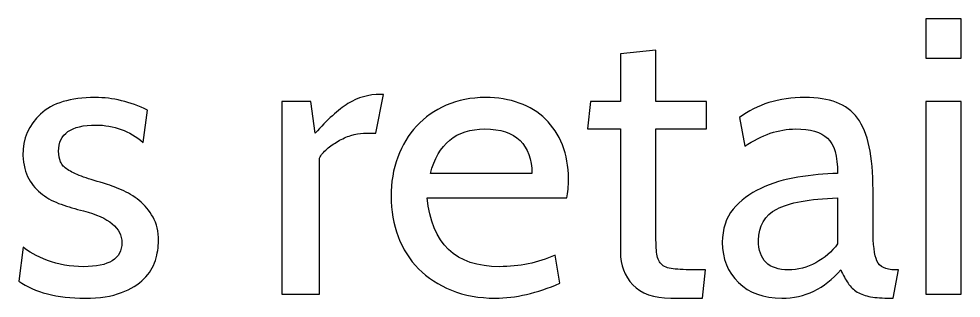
# Model space of a CAD drawing. Header units: centimetres. Extents: x -24 to 24.1, y -20.7 to 0.5.
# Drawn here: x 9.038 to 11.066, y -3.618 to -3.017 of the extents above; entities that cross this region are included whole.
import ezdxf

# ---------------------------------------------------------------- set-up
doc = ezdxf.new("R2010")
doc.units = ezdxf.units.CM
doc.header["$MEASUREMENT"] = 0
doc.layers.add('Layer 1', color=7, linetype='Continuous')

msp = doc.modelspace()

# ---------------------------------------------------------------- linework, layer by layer
at = {"layer": 'Layer 1', "color": 250}
for points, knots in [([(11.06615, -3.10176), (11.06615, -3.10176), (10.98995, -3.10176), (10.98995, -3.10176), (10.98995, -3.10176), (10.98995, -3.10176), (10.98995, -3.01709), (10.98995, -3.01709), (10.98995, -3.01709), (10.98995, -3.01709), (11.06615, -3.01709), (11.06615, -3.01709), (11.06615, -3.01709), (11.06615, -3.01709), (11.06615, -3.10176), (11.06615, -3.10176)], [0, 0, 0, 0, 0.2, 0.2, 0.2, 0.2, 0.4, 0.4, 0.4, 0.4, 0.6, 0.6, 0.6, 0.6, 1, 1, 1, 1]), ([(10.51581, -3.55727), (10.51581, -3.55727), (10.50988, -3.61823), (10.50988, -3.61823), (10.50988, -3.61823), (10.50988, -3.61823), (10.4413, -3.61823), (10.4413, -3.61823), (10.4413, -3.61823), (10.40462, -3.61823), (10.37738, -3.60863), (10.3596, -3.58944), (10.3596, -3.58944), (10.34182, -3.57025), (10.33293, -3.54682), (10.33293, -3.51917), (10.33293, -3.51917), (10.33293, -3.51917), (10.33293, -3.25416), (10.33293, -3.25416), (10.33293, -3.25416), (10.33293, -3.25416), (10.26181, -3.25416), (10.26181, -3.25416), (10.26181, -3.25416), (10.26181, -3.25416), (10.26858, -3.19489), (10.26858, -3.19489), (10.26858, -3.19489), (10.26858, -3.19489), (10.33293, -3.19489), (10.33293, -3.19489), (10.33293, -3.19489), (10.33293, -3.19489), (10.33293, -3.09244), (10.33293, -3.09244), (10.33293, -3.09244), (10.33293, -3.09244), (10.40913, -3.08482), (10.40913, -3.08482), (10.40913, -3.08482), (10.40913, -3.08482), (10.40913, -3.19489), (10.40913, -3.19489), (10.40913, -3.19489), (10.40913, -3.19489), (10.51835, -3.19489), (10.51835, -3.19489), (10.51835, -3.19489), (10.51835, -3.19489), (10.51835, -3.25416), (10.51835, -3.25416), (10.51835, -3.25416), (10.51835, -3.25416), (10.40913, -3.25416), (10.40913, -3.25416), (10.40913, -3.25416), (10.40913, -3.25416), (10.40913, -3.4726), (10.40913, -3.4726), (10.40913, -3.4726), (10.40913, -3.49236), (10.4097, -3.50788), (10.41082, -3.51917), (10.41082, -3.51917), (10.41195, -3.53046), (10.4152, -3.53892), (10.42056, -3.54457), (10.42056, -3.54457), (10.42592, -3.55021), (10.43453, -3.55374), (10.44638, -3.55515), (10.44638, -3.55515), (10.45824, -3.55656), (10.47489, -3.55727), (10.49634, -3.55727), (10.49634, -3.55727), (10.49634, -3.55727), (10.51581, -3.55727), (10.51581, -3.55727)], [0, 0, 0, 0, 0.047619, 0.047619, 0.047619, 0.0476191, 0.0952381, 0.0952381, 0.0952381, 0.0952381, 0.1428571, 0.1428571, 0.1428571, 0.1428572, 0.1904762, 0.1904762, 0.1904762, 0.1904762, 0.2380952, 0.2380952, 0.2380952, 0.2380952, 0.2857143, 0.2857143, 0.2857143, 0.2857143, 0.3333333, 0.3333333, 0.3333333, 0.3333333, 0.3809524, 0.3809524, 0.3809524, 0.3809524, 0.4285714, 0.4285714, 0.4285714, 0.4285714, 0.4761905, 0.4761905, 0.4761905, 0.4761905, 0.5238095, 0.5238095, 0.5238095, 0.5238095, 0.5714286, 0.5714286, 0.5714286, 0.5714286, 0.6190476, 0.6190476, 0.6190476, 0.6190476, 0.6666667, 0.6666667, 0.6666667, 0.6666667, 0.7142857, 0.7142857, 0.7142857, 0.7142857, 0.7619048, 0.7619048, 0.7619048, 0.7619048, 0.8095238, 0.8095238, 0.8095238, 0.8095238, 0.8571429, 0.8571429, 0.8571429, 0.8571429, 0.9047619, 0.9047619, 0.9047619, 0.9047619, 1, 1, 1, 1]), ([(9.82323, -3.17965), (9.82323, -3.17965), (9.8063, -3.26347), (9.8063, -3.26347), (9.8063, -3.26347), (9.8063, -3.26347), (9.78005, -3.26347), (9.78005, -3.26347), (9.78005, -3.26347), (9.77159, -3.26347), (9.76256, -3.26502), (9.75296, -3.26813), (9.75296, -3.26813), (9.74337, -3.27123), (9.73419, -3.27533), (9.72544, -3.28041), (9.72544, -3.28041), (9.7167, -3.28549), (9.70865, -3.29113), (9.70131, -3.29734), (9.70131, -3.29734), (9.69398, -3.30355), (9.68861, -3.31004), (9.68523, -3.31681), (9.68523, -3.31681), (9.68523, -3.31681), (9.68523, -3.60976), (9.68523, -3.60976), (9.68523, -3.60976), (9.68523, -3.60976), (9.60395, -3.60976), (9.60395, -3.60976), (9.60395, -3.60976), (9.60395, -3.60976), (9.60395, -3.19489), (9.60395, -3.19489), (9.60395, -3.19489), (9.60395, -3.19489), (9.6666, -3.19489), (9.6666, -3.19489), (9.6666, -3.19489), (9.6666, -3.19489), (9.67591, -3.26347), (9.67591, -3.26347), (9.67591, -3.26347), (9.70188, -3.23412), (9.72544, -3.21281), (9.74661, -3.19955), (9.74661, -3.19955), (9.76778, -3.18628), (9.79106, -3.17965), (9.81646, -3.17965), (9.81646, -3.17965), (9.81646, -3.17965), (9.82323, -3.17965), (9.82323, -3.17965)], [0, 0, 0, 0, 0.0666667, 0.0666667, 0.0666667, 0.0666667, 0.1333333, 0.1333333, 0.1333333, 0.1333333, 0.2, 0.2, 0.2, 0.2, 0.2666667, 0.2666667, 0.2666667, 0.2666667, 0.3333333, 0.3333333, 0.3333333, 0.3333333, 0.4, 0.4, 0.4, 0.4, 0.4666667, 0.4666667, 0.4666667, 0.4666667, 0.5333333, 0.5333333, 0.5333333, 0.5333333, 0.6, 0.6, 0.6, 0.6, 0.6666667, 0.6666667, 0.6666667, 0.6666667, 0.7333333, 0.7333333, 0.7333333, 0.7333333, 0.8, 0.8, 0.8, 0.8, 0.8666667, 0.8666667, 0.8666667, 0.8666667, 1, 1, 1, 1]), ([(9.18061, -3.61823), (9.12022, -3.61823), (9.0728, -3.60609), (9.03837, -3.58182), (9.03837, -3.58182), (9.03837, -3.58182), (9.04769, -3.50816), (9.04769, -3.50816), (9.04769, -3.50816), (9.05898, -3.51832), (9.07633, -3.52792), (9.09976, -3.53695), (9.09976, -3.53695), (9.12318, -3.54598), (9.149, -3.55049), (9.17723, -3.55049), (9.17723, -3.55049), (9.23254, -3.55049), (9.2602, -3.53328), (9.2602, -3.49885), (9.2602, -3.49885), (9.2602, -3.4678), (9.23254, -3.44494), (9.17723, -3.43027), (9.17723, -3.43027), (9.16029, -3.42631), (9.14435, -3.42166), (9.12939, -3.4163), (9.12939, -3.4163), (9.11443, -3.41093), (9.10103, -3.40388), (9.08917, -3.39513), (9.08917, -3.39513), (9.07732, -3.38638), (9.06758, -3.37523), (9.05996, -3.36169), (9.05996, -3.36169), (9.05234, -3.34814), (9.04797, -3.33121), (9.04684, -3.31089), (9.04684, -3.31089), (9.04684, -3.27533), (9.05954, -3.24569), (9.08494, -3.22199), (9.08494, -3.22199), (9.11034, -3.19828), (9.14957, -3.18642), (9.20263, -3.18642), (9.20263, -3.18642), (9.24045, -3.18642), (9.27798, -3.19546), (9.31523, -3.21352), (9.31523, -3.21352), (9.31523, -3.21352), (9.30592, -3.28295), (9.30592, -3.28295), (9.30592, -3.28295), (9.27657, -3.25811), (9.2427, -3.24569), (9.20432, -3.24569), (9.20432, -3.24569), (9.1507, -3.24569), (9.12389, -3.26446), (9.12389, -3.302), (9.12389, -3.302), (9.12389, -3.31103), (9.1253, -3.31879), (9.12812, -3.325), (9.12812, -3.325), (9.13094, -3.33121), (9.13602, -3.33685), (9.14336, -3.34165), (9.14336, -3.34165), (9.1507, -3.34645), (9.16058, -3.3511), (9.17299, -3.35576), (9.17299, -3.35576), (9.18541, -3.36027), (9.20122, -3.36535), (9.22041, -3.371), (9.22041, -3.371), (9.23226, -3.37439), (9.2451, -3.37904), (9.25893, -3.38497), (9.25893, -3.38497), (9.27276, -3.3909), (9.2856, -3.39866), (9.29745, -3.40825), (9.29745, -3.40825), (9.30931, -3.41785), (9.31919, -3.4297), (9.32709, -3.44381), (9.32709, -3.44381), (9.33499, -3.45792), (9.33894, -3.47486), (9.33894, -3.49461), (9.33894, -3.49461), (9.33894, -3.50816), (9.33668, -3.52227), (9.33217, -3.53695), (9.33217, -3.53695), (9.32765, -3.55162), (9.31947, -3.56489), (9.30761, -3.57674), (9.30761, -3.57674), (9.29576, -3.58859), (9.27953, -3.59847), (9.25893, -3.60637), (9.25893, -3.60637), (9.23833, -3.61428), (9.21222, -3.61823), (9.18061, -3.61823)], [0, 0, 0, 0, 0.0344828, 0.0344828, 0.0344828, 0.0344828, 0.0689655, 0.0689655, 0.0689655, 0.0689655, 0.1034483, 0.1034483, 0.1034483, 0.1034483, 0.137931, 0.137931, 0.137931, 0.137931, 0.1724138, 0.1724138, 0.1724138, 0.1724138, 0.2068966, 0.2068966, 0.2068966, 0.2068966, 0.2413793, 0.2413793, 0.2413793, 0.2413793, 0.2758621, 0.2758621, 0.2758621, 0.2758621, 0.3103448, 0.3103448, 0.3103448, 0.3103448, 0.3448276, 0.3448276, 0.3448276, 0.3448276, 0.3793103, 0.3793103, 0.3793103, 0.3793104, 0.4137931, 0.4137931, 0.4137931, 0.4137931, 0.4482759, 0.4482759, 0.4482759, 0.4482759, 0.4827586, 0.4827586, 0.4827586, 0.4827586, 0.5172414, 0.5172414, 0.5172414, 0.5172414, 0.5517241, 0.5517241, 0.5517241, 0.5517241, 0.5862069, 0.5862069, 0.5862069, 0.5862069, 0.6206897, 0.6206897, 0.6206897, 0.6206897, 0.6551724, 0.6551724, 0.6551724, 0.6551724, 0.6896552, 0.6896552, 0.6896552, 0.6896552, 0.7241379, 0.7241379, 0.7241379, 0.7241379, 0.7586207, 0.7586207, 0.7586207, 0.7586207, 0.7931034, 0.7931034, 0.7931034, 0.7931035, 0.8275862, 0.8275862, 0.8275862, 0.8275862, 0.862069, 0.862069, 0.862069, 0.862069, 0.8965517, 0.8965517, 0.8965517, 0.8965517, 0.9310345, 0.9310345, 0.9310345, 0.9310345, 1, 1, 1, 1]), ([(10.21778, -3.40233), (10.21778, -3.40233), (9.91721, -3.40233), (9.91721, -3.40233), (9.91721, -3.40233), (9.92624, -3.5011), (9.97817, -3.55049), (10.073, -3.55049), (10.073, -3.55049), (10.11533, -3.55049), (10.15512, -3.54231), (10.19238, -3.52594), (10.19238, -3.52594), (10.19238, -3.52594), (10.20254, -3.58605), (10.20254, -3.58605), (10.20254, -3.58605), (10.15343, -3.6075), (10.10715, -3.61823), (10.06368, -3.61823), (10.06368, -3.61823), (10.02869, -3.61823), (9.99722, -3.61258), (9.96928, -3.60129), (9.96928, -3.60129), (9.94134, -3.59), (9.91777, -3.57462), (9.89858, -3.55515), (9.89858, -3.55515), (9.87939, -3.53568), (9.86472, -3.51253), (9.85456, -3.48572), (9.85456, -3.48572), (9.8444, -3.45891), (9.83932, -3.42998), (9.83932, -3.39894), (9.83932, -3.39894), (9.83932, -3.36902), (9.84411, -3.34108), (9.85371, -3.31512), (9.85371, -3.31512), (9.86331, -3.28915), (9.87685, -3.26672), (9.89435, -3.24781), (9.89435, -3.24781), (9.91185, -3.2289), (9.93316, -3.21394), (9.95827, -3.20294), (9.95827, -3.20294), (9.98339, -3.19193), (10.01147, -3.18642), (10.04252, -3.18642), (10.04252, -3.18642), (10.06905, -3.18642), (10.09332, -3.19038), (10.11533, -3.19828), (10.11533, -3.19828), (10.13734, -3.20618), (10.15611, -3.21775), (10.17163, -3.23299), (10.17163, -3.23299), (10.18716, -3.24823), (10.19929, -3.26672), (10.20804, -3.28845), (10.20804, -3.28845), (10.21679, -3.31018), (10.22116, -3.33459), (10.22116, -3.36169), (10.22116, -3.36169), (10.22116, -3.37749), (10.22004, -3.39104), (10.21778, -3.40233)], [0, 0, 0, 0, 0.0526316, 0.0526316, 0.0526316, 0.0526316, 0.1052632, 0.1052632, 0.1052632, 0.1052632, 0.1578947, 0.1578947, 0.1578947, 0.1578947, 0.2105263, 0.2105263, 0.2105263, 0.2105263, 0.2631579, 0.2631579, 0.2631579, 0.2631579, 0.3157895, 0.3157895, 0.3157895, 0.3157895, 0.3684211, 0.3684211, 0.3684211, 0.3684211, 0.4210526, 0.4210526, 0.4210526, 0.4210526, 0.4736842, 0.4736842, 0.4736842, 0.4736842, 0.5263158, 0.5263158, 0.5263158, 0.5263158, 0.5789474, 0.5789474, 0.5789474, 0.5789474, 0.6315789, 0.6315789, 0.6315789, 0.631579, 0.6842105, 0.6842105, 0.6842105, 0.6842105, 0.7368421, 0.7368421, 0.7368421, 0.7368421, 0.7894737, 0.7894737, 0.7894737, 0.7894737, 0.8421053, 0.8421053, 0.8421053, 0.8421053, 0.8947368, 0.8947368, 0.8947368, 0.8947369, 1, 1, 1, 1]), ([(10.93153, -3.55727), (10.93153, -3.55727), (10.91967, -3.61823), (10.91967, -3.61823), (10.91967, -3.61823), (10.91967, -3.61823), (10.91375, -3.61823), (10.91375, -3.61823), (10.91375, -3.61823), (10.89681, -3.61823), (10.8827, -3.61724), (10.87141, -3.61526), (10.87141, -3.61526), (10.86013, -3.61329), (10.85053, -3.6099), (10.84263, -3.6051), (10.84263, -3.6051), (10.83473, -3.60031), (10.82809, -3.59396), (10.82273, -3.58605), (10.82273, -3.58605), (10.81737, -3.57815), (10.81215, -3.56856), (10.80707, -3.55727), (10.80707, -3.55727), (10.77207, -3.59791), (10.72974, -3.61823), (10.68007, -3.61823), (10.68007, -3.61823), (10.64112, -3.61823), (10.61008, -3.60708), (10.58693, -3.58478), (10.58693, -3.58478), (10.56379, -3.56249), (10.55222, -3.53356), (10.55222, -3.498), (10.55222, -3.498), (10.55222, -3.46921), (10.55998, -3.44551), (10.5755, -3.42688), (10.5755, -3.42688), (10.59103, -3.40825), (10.61078, -3.39329), (10.63477, -3.38201), (10.63477, -3.38201), (10.65876, -3.37072), (10.68543, -3.36267), (10.71478, -3.35788), (10.71478, -3.35788), (10.74413, -3.35308), (10.77264, -3.3504), (10.80029, -3.34983), (10.80029, -3.34983), (10.80029, -3.31258), (10.7931, -3.28732), (10.7787, -3.27406), (10.7787, -3.27406), (10.76431, -3.26079), (10.74131, -3.25416), (10.7097, -3.25416), (10.7097, -3.25416), (10.67358, -3.25416), (10.63717, -3.26658), (10.60048, -3.29141), (10.60048, -3.29141), (10.60048, -3.29141), (10.58947, -3.22961), (10.58947, -3.22961), (10.58947, -3.22961), (10.62673, -3.20082), (10.67358, -3.18642), (10.73002, -3.18642), (10.73002, -3.18642), (10.75655, -3.18642), (10.77913, -3.18995), (10.79775, -3.19701), (10.79775, -3.19701), (10.81638, -3.20406), (10.83148, -3.21535), (10.84305, -3.23088), (10.84305, -3.23088), (10.85462, -3.2464), (10.86309, -3.26686), (10.86845, -3.29226), (10.86845, -3.29226), (10.87381, -3.31766), (10.87649, -3.3487), (10.87649, -3.38539), (10.87649, -3.38539), (10.87649, -3.38539), (10.87649, -3.47006), (10.87649, -3.47006), (10.87649, -3.47006), (10.87649, -3.5028), (10.87932, -3.52552), (10.88496, -3.53822), (10.88496, -3.53822), (10.89061, -3.55092), (10.90359, -3.55727), (10.92391, -3.55727), (10.92391, -3.55727), (10.92391, -3.55727), (10.93153, -3.55727), (10.93153, -3.55727)], [0, 0, 0, 0, 0.037037, 0.037037, 0.037037, 0.037037, 0.0740741, 0.0740741, 0.0740741, 0.0740741, 0.1111111, 0.1111111, 0.1111111, 0.1111111, 0.1481481, 0.1481481, 0.1481481, 0.1481482, 0.1851852, 0.1851852, 0.1851852, 0.1851852, 0.2222222, 0.2222222, 0.2222222, 0.2222222, 0.2592593, 0.2592593, 0.2592593, 0.2592593, 0.2962963, 0.2962963, 0.2962963, 0.2962963, 0.3333333, 0.3333333, 0.3333333, 0.3333333, 0.3703704, 0.3703704, 0.3703704, 0.3703704, 0.4074074, 0.4074074, 0.4074074, 0.4074074, 0.4444444, 0.4444444, 0.4444444, 0.4444445, 0.4814815, 0.4814815, 0.4814815, 0.4814815, 0.5185185, 0.5185185, 0.5185185, 0.5185185, 0.5555556, 0.5555556, 0.5555556, 0.5555556, 0.5925926, 0.5925926, 0.5925926, 0.5925926, 0.6296296, 0.6296296, 0.6296296, 0.6296296, 0.6666667, 0.6666667, 0.6666667, 0.6666667, 0.7037037, 0.7037037, 0.7037037, 0.7037037, 0.7407407, 0.7407407, 0.7407407, 0.7407408, 0.7777778, 0.7777778, 0.7777778, 0.7777778, 0.8148148, 0.8148148, 0.8148148, 0.8148148, 0.8518519, 0.8518519, 0.8518519, 0.8518519, 0.8888889, 0.8888889, 0.8888889, 0.8888889, 0.9259259, 0.9259259, 0.9259259, 0.9259259, 1, 1, 1, 1]), ([(11.06615, -3.60976), (11.06615, -3.60976), (10.98995, -3.60976), (10.98995, -3.60976), (10.98995, -3.60976), (10.98995, -3.60976), (10.98995, -3.19489), (10.98995, -3.19489), (10.98995, -3.19489), (10.98995, -3.19489), (11.06615, -3.19489), (11.06615, -3.19489), (11.06615, -3.19489), (11.06615, -3.19489), (11.06615, -3.60976), (11.06615, -3.60976)], [0, 0, 0, 0, 0.2, 0.2, 0.2, 0.2, 0.4, 0.4, 0.4, 0.4, 0.6, 0.6, 0.6, 0.6, 1, 1, 1, 1]), ([(10.04082, -3.25416), (9.9793, -3.25416), (9.94035, -3.28605), (9.92398, -3.34983), (9.92398, -3.34983), (9.92398, -3.34983), (10.14242, -3.34983), (10.14242, -3.34983), (10.14242, -3.34983), (10.14242, -3.31935), (10.13396, -3.29579), (10.11702, -3.27914), (10.11702, -3.27914), (10.10009, -3.26248), (10.07469, -3.25416), (10.04082, -3.25416)], [0, 0, 0, 0, 0.2, 0.2, 0.2, 0.2, 0.4, 0.4, 0.4, 0.4, 0.6, 0.6, 0.6, 0.6, 1, 1, 1, 1]), ([(10.80029, -3.50139), (10.80029, -3.50139), (10.80029, -3.40233), (10.80029, -3.40233), (10.80029, -3.40233), (10.73933, -3.40458), (10.69573, -3.41263), (10.66948, -3.42646), (10.66948, -3.42646), (10.64324, -3.44028), (10.63011, -3.46272), (10.63011, -3.49377), (10.63011, -3.49377), (10.63011, -3.5361), (10.65156, -3.55727), (10.69446, -3.55727), (10.69446, -3.55727), (10.71478, -3.55727), (10.7344, -3.55219), (10.7533, -3.54203), (10.7533, -3.54203), (10.77221, -3.53187), (10.78788, -3.51832), (10.80029, -3.50139)], [0, 0, 0, 0, 0.1428571, 0.1428571, 0.1428571, 0.1428572, 0.2857143, 0.2857143, 0.2857143, 0.2857143, 0.4285714, 0.4285714, 0.4285714, 0.4285714, 0.5714286, 0.5714286, 0.5714286, 0.5714286, 0.7142857, 0.7142857, 0.7142857, 0.7142857, 1, 1, 1, 1])]:
    msp.add_open_spline(points, degree=3, knots=knots, dxfattribs=at)

doc.saveas('drawing.dxf')
